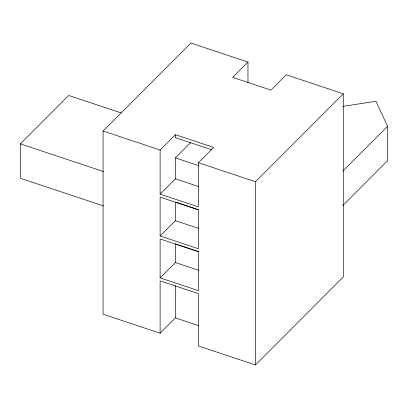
<?xml version="1.0" encoding="UTF-8"?>
<svg xmlns="http://www.w3.org/2000/svg" width="408" height="408" viewBox="0 0 408 408"><rect width="100%" height="100%" fill="white"/><g stroke="black" fill="none" stroke-linecap="round" stroke-linejoin="round"><path stroke-width="0.61" d="M103.581 205.948L20.4 178.26L20.4 143.861L68.722 95.477L121.181 112.939M175.415 285.733L175.415 317.898L160.114 333.219L103.066 314.226L103.066 131.019L190.919 43.054L247.967 62.042L247.967 82.839M160.114 150.011L175.415 134.691L213.685 147.431L198.385 162.751L198.385 206.871L160.114 194.131L160.114 150.011L103.066 131.019M247.967 62.042L232.667 77.362L270.938 90.102L286.238 74.781L343.286 93.774L343.286 276.981L255.434 364.946L198.385 345.959L198.385 293.612L160.114 280.872L160.114 333.219M160.114 194.131L175.415 178.811L175.415 157.876L190.623 142.647M160.114 236.008L160.114 197.12L198.385 209.86L198.385 248.747L160.114 236.008L175.415 220.687L175.415 201.991M255.434 364.946L255.434 181.744L343.286 93.774M160.114 277.884L160.114 238.996L198.385 251.736L198.385 290.624L160.114 277.884L175.415 262.563L175.415 243.867L198.732 251.634M342.751 171.192L387.6 126.281L375.967 101.276L342.633 106.412M342.751 205.591L387.6 160.681L387.6 126.281M211.89 149.828L175.415 137.685L175.415 134.691M198.385 162.751L255.434 181.744M175.415 157.876L198.732 165.638M175.415 178.811L198.732 186.573M20.4 143.861L103.581 171.549M176.011 202.19L198.732 209.758M175.415 220.687L198.732 228.449M175.415 262.563L198.732 270.325M175.415 317.898L198.732 325.66"/></g></svg>
